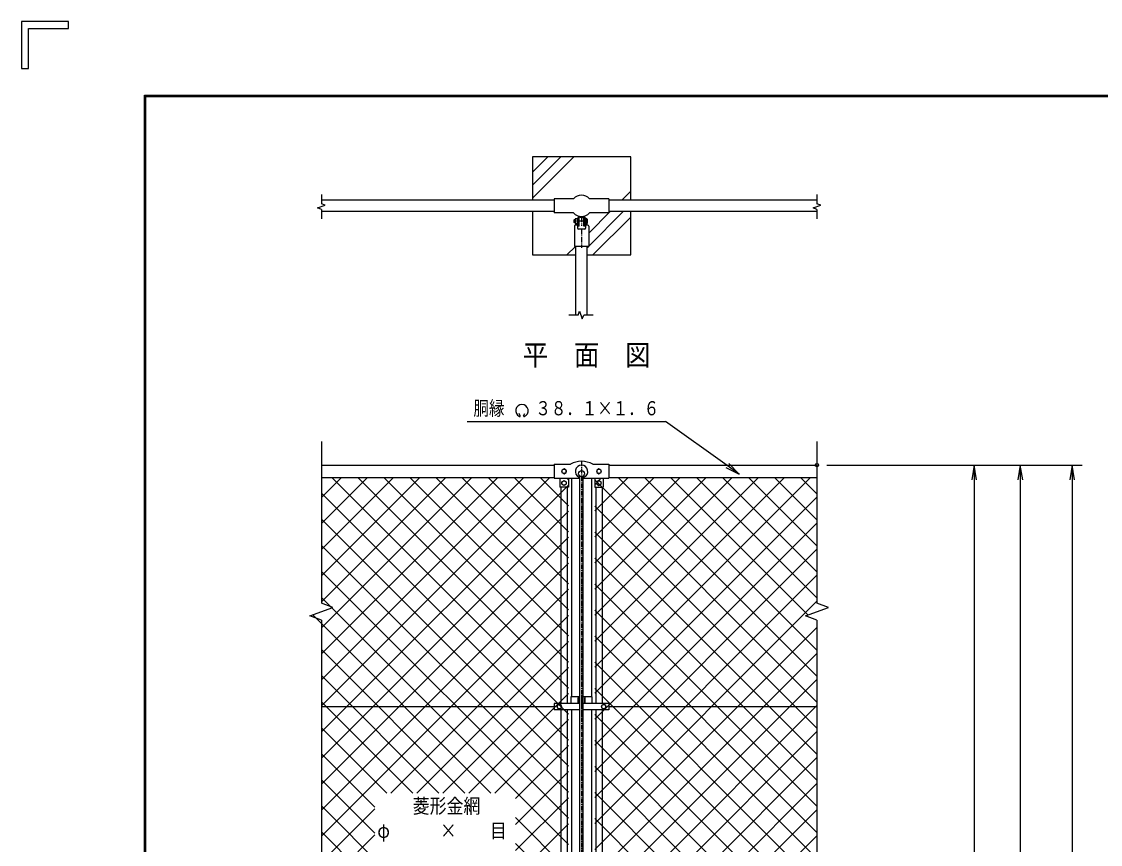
# Model space of a CAD drawing. Units: millimetres, scale not verified. Extents: x -4425 to 4425, y -3150 to 3150.
# Drawn here: x -4425 to -1131, y 637 to 3150 of the extents above; entities that cross this region are included whole.
import ezdxf
from ezdxf.enums import TextEntityAlignment as Align

# ---------------------------------------------------------------- set-up
doc = ezdxf.new("R2010")
doc.units = ezdxf.units.MM
doc.header["$LTSCALE"] = 20
doc.header["$PDMODE"] = 32
doc.header["$PDSIZE"] = 10
doc.linetypes.add('USER2', pattern=[1.125, 0.75, -0.125, 0.125, -0.125])
doc.linetypes.add('USER4', pattern=[2, 1.25, -0.25, 0.25, -0.25])
for name, color, linetype, lineweight in [('0-0_EXTCNT-L', 1, 'Continuous', 25), ('0-1_1', 7, 'Continuous', 25), ('0-2_0', 7, 'Continuous', 25), ('0-3_CENTLN-L', 2, 'USER2', 25), ('0-4_13', 7, 'Continuous', 25), ('0-7_WAKU', 7, 'Continuous', 25), ('0-8_DIMENS-D', 2, 'Continuous', 25)]:
    doc.layers.add(name, color=color, linetype=linetype, lineweight=lineweight)
doc.layers.add('0-6_DEFPOINTS', color=7, linetype='Continuous')
doc.styles.add('ＭＳ ゴシック', font='')
doc.styles.get('ＭＳ ゴシック').set_extended_font_data('MS Gothic')

# ---------------------------------------------------------------- blocks, each defined once
blk = doc.blocks.new('DARROWS')
at = {"layer": '0-2_0', "color": 2}
blk.add_line((0, 0), (-19.982, 0), dxfattribs=at)
blk.add_lwpolyline([(-20, -3.333), (0, 0), (-20, 3.333)], dxfattribs=at)

msp = doc.modelspace()

# ---------------------------------------------------------------- linework, layer by layer
at = {"layer": '0-0_EXTCNT-L'}
for q in [(-1187.37, 1795.68), (-1346.04, 1795.68), (-1486.56, 1795.68)]:
    msp.add_line((-1966.83, 1795.68), q, dxfattribs=at)
at = {"layer": '0-0_EXTCNT-L', "color": 2}
for p, q in [((-1516.56, 1750.68), (-1516.56, -1109.32)), ((-1376.04, 1750.68), (-1376.04, -1159.32)), ((-1217.37, 1750.68), (-1217.37, -1509.32))]:
    msp.add_line(p, q, dxfattribs=at)
at = {"layer": '0-1_1'}
for p, q in [((-2565.41, 2604.63), (-2565.41, 2737.13)), ((-2798.66, 2604.63), (-3509.59, 2604.63)), ((-2740.11, 2608.63), (-2798.66, 2608.63)), ((-2798.66, 2608.63), (-2798.66, 2565.63)), ((-2632.16, 2608.63), (-2690.7, 2608.63)), ((-2632.16, 2608.63), (-2632.16, 2565.63)), ((-1996.83, 2604.63), (-2632.16, 2604.63)), ((-2798.66, 2569.63), (-3509.59, 2569.63)), ((-2865.41, 2569.63), (-2865.41, 2437.13)), ((-1996.83, 2569.63), (-2632.16, 2569.63)), ((-2565.41, 2437.13), (-2565.41, 2569.63)), ((-2740.11, 2565.63), (-2798.66, 2565.63)), ((-2632.16, 2565.63), (-2690.7, 2565.63)), ((-2732.91, 2253.45), (-2732.91, 2463.29)), ((-2697.91, 2253.45), (-2697.91, 2463.29)), ((-2865.41, 2437.13), (-2732.91, 2437.13)), ((-2697.91, 2437.13), (-2565.41, 2437.13)), ((-3509.59, 1795.68), (-2798.65, 1795.68)), ((-2632.16, 1795.68), (-1996.83, 1795.68)), ((-3509.59, 1757.68), (-2798.65, 1757.68)), ((-2781.66, 1755.19), (-2781.66, 1728.19)), ((-2755.66, 1755.19), (-2755.66, 1728.19)), ((-2745.66, 1755.19), (-2745.66, 1087.3)), ((-2720.41, -1120.43), (-2720.41, 1761.8)), ((-2710.41, -1120.43), (-2710.41, 1761.8)), ((-2685.16, 1755.19), (-2685.16, 1087.3)), ((-2675.16, 1755.19), (-2675.16, 1728.19)), ((-2649.16, 1755.19), (-2649.16, 1728.19)), ((-2632.16, 1757.68), (-1996.83, 1757.68)), ((-2755.66, 1728.19), (-2781.66, 1728.19)), ((-2675.16, 1728.19), (-2649.16, 1728.19)), ((-2798.65, 1057.68), (-3509.59, 1057.68)), ((-1996.83, 1057.68), (-2632.16, 1057.68)), ((-2745.66, 1047.69), (-2745.66, 330.68)), ((-2685.16, 1047.69), (-2685.16, 330.68))]:
    msp.add_line(p, q, dxfattribs=at)
at = {"layer": '0-1_1', "color": 4}
for p, q in [((-3509.58, 2622.28), (-3509.59, 2593.62)), ((-1996.83, 2622.28), (-1996.83, 2593.62)), ((-3509.58, 2576.52), (-3521.33, 2580.8)), ((-3509.59, 2576.52), (-3509.58, 2547.87)), ((-1996.83, 2576.52), (-2008.57, 2580.8)), ((-1996.83, 2576.52), (-1996.83, 2547.87)), ((-2726.02, 2253.45), (-2754.67, 2253.45)), ((-2726.02, 2253.45), (-2721.74, 2265.2)), ((-2680.26, 2253.45), (-2708.91, 2253.45)), ((-2902.55, 1946.34), (-2905.61, 1952.9)), ((-2892.48, 1946.33), (-2888.86, 1952.6)), ((-3509.59, 1867.57), (-3509.59, 1373.68)), ((-1996.83, 1867.57), (-1996.83, 1373.68)), ((-3474.35, 1360.86), (-3509.59, 1373.68)), ((-1961.59, 1360.86), (-1996.83, 1373.68)), ((-3509.59, 1322.38), (-3509.59, -203.66)), ((-1996.83, 1322.38), (-1996.83, -203.66))]:
    msp.add_line(p, q, dxfattribs=at)
at = {"layer": '0-1_1'}
msp.add_lwpolyline([(-2565.41, 2737.13), (-2865.41, 2737.13), (-2865.41, 2604.63)], dxfattribs=at)
at = {"layer": '0-1_1', "color": 4}
for points in [[(-3521.33, 2580.8), (-3497.84, 2589.35), (-3509.58, 2593.62)], [(-2008.57, 2580.8), (-1985.08, 2589.35), (-1996.83, 2593.62)], [(-2721.74, 2265.2), (-2713.19, 2241.71), (-2708.91, 2253.45)], [(-3509.59, 1322.38), (-3544.82, 1335.2), (-3474.35, 1360.86)], [(-1996.83, 1322.38), (-2032.07, 1335.2), (-1961.59, 1360.86)]]:
    msp.add_lwpolyline(points, dxfattribs=at)
at = {"layer": '0-1_1'}
for points in [[(-2768.66, 1748.19), (-2762.16, 1744.44), (-2762.16, 1736.93), (-2768.66, 1733.18), (-2775.16, 1736.93), (-2775.16, 1744.44)], [(-2662.16, 1748.19), (-2668.66, 1744.44), (-2668.66, 1736.93), (-2662.16, 1733.18), (-2655.66, 1736.93), (-2655.66, 1744.44)]]:
    msp.add_lwpolyline(points, close=True, dxfattribs=at)
for centre, radius in [((-2768.66, 1740.69), 6.5), ((-2715.41, 1769.29), 9), ((-2715.41, 1769.29), 9), ((-2662.16, 1740.69), 6.5)]:
    msp.add_circle(centre, radius, dxfattribs=at)
for centre, radius, start, end in [((-2715.41, 2587.13), 32.75, 41.03163, 138.9689), ((-2715.41, 2587.13), 32.75, 221.03284, 318.96777), ((-2715.39, 1776.15), 19, 292.92938, 245.65717), ((-2722.39, 1760.68), 2, 245.55466, 10.65671), ((-2708.39, 1760.67), 2, 169.34322, 276.63275)]:
    msp.add_arc(centre, radius, start, end, dxfattribs=at)
at = {"layer": '0-1_1', "color": 4}
for centre, radius, start, end in [((-2897.51, 1961.44), 19, 292.92895, 245.65759), ((-2904.51, 1945.97), 2, 245.55066, 10.6575), ((-2890.51, 1945.96), 2, 169.34241, 276.63708)]:
    msp.add_arc(centre, radius, start, end, dxfattribs=at)
at = {"layer": '0-2_0'}
for p, q in [((-2737.95, 2544.27), (-2738.61, 2543.61)), ((-2738.61, 2543.61), (-2738.61, 2536.93)), ((-2735.31, 2543.61), (-2738.61, 2543.61)), ((-2738.61, 2536.93), (-2737.95, 2536.27)), ((-2735.31, 2536.93), (-2738.61, 2536.93)), ((-2735.31, 2544.27), (-2737.95, 2544.27)), ((-2737.95, 2544.27), (-2737.95, 2536.27)), ((-2735.31, 2546.18), (-2735.31, 2534.42)), ((-2728.81, 2547.77), (-2734.51, 2547.77)), ((-2728.81, 2548.77), (-2728.81, 2531.77)), ((-2727.21, 2548.77), (-2728.81, 2548.77)), ((-2727.21, 2550.79), (-2727.21, 2528.79)), ((-2724.91, 2550.79), (-2727.21, 2550.79)), ((-2724.91, 2550.79), (-2724.91, 2528.79)), ((-2703.61, 2550.79), (-2705.91, 2550.79)), ((-2705.91, 2550.79), (-2705.91, 2528.79)), ((-2703.61, 2550.79), (-2703.61, 2528.79)), ((-2698.91, 2547.77), (-2703.61, 2547.77)), ((-2698.11, 2544.27), (-2703.61, 2544.27)), ((-2698.11, 2546.12), (-2698.11, 2534.42)), ((-2735.31, 2536.27), (-2737.95, 2536.27)), ((-2737.41, 2525.09), (-2737.41, 2463.29)), ((-2728.81, 2532.77), (-2734.51, 2532.77)), ((-2727.91, 2528.09), (-2734.41, 2528.09)), ((-2727.21, 2531.77), (-2728.81, 2531.77)), ((-2727.91, 2525.79), (-2727.91, 2518.79)), ((-2705.91, 2515.79), (-2724.91, 2515.79)), ((-2698.11, 2536.27), (-2703.61, 2536.27)), ((-2698.91, 2532.77), (-2703.61, 2532.77)), ((-2696.41, 2528.09), (-2702.91, 2528.09)), ((-2702.91, 2525.79), (-2702.91, 2518.79)), ((-2693.41, 2525.09), (-2693.41, 2463.29)), ((-2693.41, 2463.29), (-2737.41, 2463.29)), ((-3509.59, 1059.96), (-2811.86, 1757.68)), ((-3509.59, 1139.51), (-2891.41, 1757.68)), ((-3509.59, 1219.06), (-2970.96, 1757.68)), ((-3509.59, 1298.6), (-3050.51, 1757.68)), ((-3509.59, 1378.15), (-3130.06, 1757.68)), ((-3509.59, 1457.7), (-3209.6, 1757.68)), ((-3509.59, 1537.25), (-3289.15, 1757.68)), ((-3509.59, 1616.8), (-3368.7, 1757.68)), ((-3509.59, 1696.35), (-3448.25, 1757.68)), ((-2755.66, 1035.06), (-3478.29, 1757.68)), ((-2755.66, 1114.61), (-3398.74, 1757.68)), ((-2755.66, 1194.16), (-3319.19, 1757.68)), ((-2755.66, 1273.71), (-3239.64, 1757.68)), ((-2755.66, 1353.26), (-3160.09, 1757.68)), ((-2755.66, 1432.81), (-3080.54, 1757.68)), ((-2755.66, 1512.35), (-3000.99, 1757.68)), ((-2755.66, 1591.9), (-2921.44, 1757.68)), ((-2755.66, 1671.45), (-2841.89, 1757.68)), ((-2755.66, 1751), (-2759.84, 1755.19)), ((-2675.16, 1098.89), (-2016.36, 1757.68)), ((-2675.16, 1178.44), (-2095.91, 1757.68)), ((-2675.16, 1257.98), (-2175.46, 1757.68)), ((-2675.16, 1337.53), (-2255.01, 1757.68)), ((-2675.16, 1417.08), (-2334.56, 1757.68)), ((-2675.16, 1496.63), (-2414.11, 1757.68)), ((-2675.16, 1576.18), (-2493.66, 1757.68)), ((-2675.16, 1655.73), (-2573.21, 1757.68)), ((-2675.16, 1735.28), (-2655.26, 1755.19)), ((-1996.83, 1071.72), (-2675.16, 1750.05)), ((-1996.83, 1151.27), (-2603.24, 1757.68)), ((-1996.83, 1230.82), (-2523.69, 1757.68)), ((-2024.44, 1337.98), (-2444.14, 1757.68)), ((-1996.83, 1389.92), (-2364.59, 1757.68)), ((-1996.83, 1469.47), (-2285.05, 1757.68)), ((-1996.83, 1549.02), (-2205.5, 1757.68)), ((-1996.83, 1628.57), (-2125.95, 1757.68)), ((-1996.83, 1708.11), (-2046.4, 1757.68)), ((-3509.59, 980.41), (-2755.66, 1734.33)), ((-2755.66, 955.51), (-3509.59, 1709.43)), ((-2675.16, 1019.34), (-1996.83, 1697.67)), ((-3509.59, 900.86), (-2755.66, 1654.78)), ((-1996.83, 992.17), (-2675.16, 1670.5)), ((-2755.66, 875.96), (-3509.59, 1629.88)), ((-2675.16, 939.79), (-1996.83, 1618.12)), ((-1996.83, 912.62), (-2675.16, 1590.95)), ((-3509.59, 821.31), (-2755.66, 1575.23)), ((-2755.66, 796.41), (-3509.59, 1550.33)), ((-2675.16, 860.24), (-1996.83, 1538.57)), ((-3509.59, 741.76), (-2755.66, 1495.68)), ((-1996.83, 833.07), (-2675.16, 1511.4)), ((-2755.66, 716.86), (-3509.59, 1470.78)), ((-2675.16, 780.69), (-1996.83, 1459.02)), ((-1996.83, 753.52), (-2675.16, 1431.85)), ((-3509.59, 662.21), (-2755.66, 1416.13)), ((-2755.66, 637.31), (-3509.59, 1391.23)), ((-2675.16, 701.14), (-1996.83, 1379.47)), ((-1996.83, 673.97), (-2675.16, 1352.31)), ((-2992.01, 794.11), (-3536.23, 1338.33)), ((-3298.13, 794.11), (-2755.66, 1336.58)), ((-2675.16, 621.59), (-1996.83, 1299.92)), ((-3218.58, 794.11), (-2755.66, 1257.03)), ((-1996.83, 594.42), (-2675.16, 1272.76)), ((-3071.56, 794.11), (-3509.59, 1232.14)), ((-2675.16, 542.04), (-1996.83, 1220.37)), ((-1996.83, 514.87), (-2675.16, 1193.21)), ((-3139.03, 794.11), (-2755.66, 1177.48)), ((-3151.11, 794.11), (-3509.59, 1152.59)), ((-2675.16, 462.49), (-1996.83, 1140.82)), ((-3059.49, 794.11), (-2755.66, 1097.94)), ((-1996.83, 435.32), (-2675.16, 1113.66)), ((-3230.66, 794.11), (-3509.59, 1073.04)), ((-2675.16, 382.94), (-1996.83, 1061.27)), ((-1996.83, 355.77), (-2675.16, 1034.11)), ((-3310.21, 794.11), (-3509.59, 993.49)), ((-2979.94, 794.11), (-2755.66, 1018.39)), ((-2675.16, 303.39), (-1996.83, 981.72)), ((-2916.97, 777.52), (-2755.66, 938.84)), ((-1996.83, 276.22), (-2675.16, 954.56)), ((-3346.72, 751.08), (-3509.59, 913.94)), ((-2675.16, 223.84), (-1996.83, 902.18)), ((-2916.97, 697.97), (-2755.66, 859.29)), ((-1996.83, 196.67), (-2675.16, 875.01)), ((-3346.72, 671.53), (-3509.59, 834.39)), ((-2675.16, 144.29), (-1996.83, 822.63)), ((-1996.83, 117.12), (-2675.16, 795.46)), ((-2916.97, 618.42), (-2755.66, 779.74)), ((-2755.66, 0.91), (-3509.59, 754.84)), ((-3509.59, 582.66), (-3346.72, 745.52)), ((-2675.16, 64.74), (-1996.83, 743.08)), ((-3509.59, -53.74), (-2755.66, 700.19)), ((-2755.66, 557.76), (-2916.97, 719.07)), ((-1996.83, 37.57), (-2675.16, 715.91)), ((-2755.66, -78.64), (-3509.59, 675.29)), ((-3509.59, 503.11), (-3346.72, 665.97)), ((-2675.16, -14.81), (-1996.83, 663.53)), ((-2755.66, 478.21), (-2916.97, 639.52))]:
    msp.add_line(p, q, dxfattribs=at)
at = {"layer": '0-2_0', "color": 4, "linetype": 'USER2'}
for p, q in [((-2699.76, 2540.29), (-2730.58, 2540.29)), ((-2715.41, 2553.27), (-2715.41, 2526.08)), ((-2715.41, 2514.29), (-2715.41, 2458.62))]:
    msp.add_line(p, q, dxfattribs=at)
at = {"layer": '0-2_0', "color": 2, "linetype": 'USER4'}
for p, q in [((-2720.91, 2540.29), (-2726.21, 2540.29)), ((-2704.61, 2540.29), (-2709.91, 2540.29))]:
    msp.add_line(p, q, dxfattribs=at)
at = {"layer": '0-2_0', "color": 2}
for p, q in [((-2724.71, 2525.09), (-2724.71, 2552.59)), ((-2722.41, 2525.09), (-2722.41, 2552.59)), ((-2715.47, 2550.69), (-2722.15, 2552.78)), ((-2715.47, 2553.1), (-2721.52, 2555)), ((-2715.35, 2553.1), (-2709.3, 2555)), ((-2715.35, 2550.69), (-2708.67, 2552.78)), ((-2708.41, 2525.09), (-2708.41, 2552.59)), ((-2706.11, 2525.09), (-2706.11, 2552.59)), ((-2722.41, 2525.09), (-2724.71, 2525.09)), ((-2706.11, 2525.09), (-2708.41, 2525.09)), ((-3064.75, 1928.19), (-2458.58, 1928.19)), ((-2270.32, 1794.16), (-2458.58, 1928.19))]:
    msp.add_line(p, q, dxfattribs=at)
at = {"layer": '0-2_0'}
for centre, radius, start, end in [((-2733.01, 2546.02), 2.3, 130.58225, 229.41775), ((-2724.91, 2540.27), 10.4, 157.38014, 202.61986), ((-2700.42, 2546.02), 2.31, 310.75793, 49.24207), ((-2708.51, 2540.27), 10.4, 337.38014, 22.61986), ((-2734.41, 2525.09), 3, 90, 180), ((-2733, 2534.52), 2.31, 130.74749, 229.25251), ((-2727.91, 2528.79), 3, 270, 0), ((-2727.91, 2528.79), 0.7, 270, 0), ((-2724.91, 2518.79), 3, 180, 270), ((-2702.91, 2528.79), 3, 180, 270), ((-2705.91, 2518.79), 3, 270, 0), ((-2702.91, 2528.79), 0.7, 180, 270), ((-2700.42, 2534.52), 2.31, 310.7516, 49.2484), ((-2696.41, 2525.09), 3, 0, 90)]:
    msp.add_arc(centre, radius, start, end, dxfattribs=at)
at = {"layer": '0-2_0', "color": 2}
for centre, radius, start, end in [((-2722.21, 2552.59), 2.5, 74.0546, 180), ((-2722.21, 2552.59), 0.2, 72.62034, 180), ((-2708.61, 2552.59), 2.5, 0, 105.9454), ((-2708.61, 2552.59), 0.2, 0, 107.37966)]:
    msp.add_arc(centre, radius, start, end, dxfattribs=at)
at = {"layer": '0-3_CENTLN-L'}
for p, q in [((-2715.41, 1807.18), (-2715.41, 1022.68)), ((-2715.41, 1092.69), (-2715.41, 285.68))]:
    msp.add_line(p, q, dxfattribs=at)
at = {"layer": '0-4_13'}
for p, q in [((-2798.65, 1798.18), (-2749.41, 1798.18)), ((-2798.65, 1798.18), (-2798.65, 1755.19)), ((-2681.41, 1798.18), (-2632.16, 1798.18)), ((-2632.16, 1798.18), (-2632.16, 1755.19)), ((-2798.65, 1755.19), (-2720.41, 1755.19)), ((-2710.41, 1755.19), (-2632.16, 1755.19)), ((-2778.15, 1728.19), (-2778.16, 1067.68)), ((-2759.16, 1728.19), (-2759.16, 1067.68)), ((-2671.66, 1728.19), (-2671.66, 1067.68)), ((-2652.66, 1728.19), (-2652.67, 1067.68)), ((-2747.63, 1087.3), (-2747.63, 1067.68)), ((-2720.41, 1087.3), (-2747.63, 1087.3)), ((-2725.22, 1087.3), (-2725.22, 1067.68)), ((-2715.41, 1087.3), (-2715.41, 1067.68)), ((-2683.18, 1087.3), (-2710.41, 1087.3)), ((-2705.6, 1087.3), (-2705.6, 1067.68)), ((-2683.18, 1067.68), (-2683.18, 1087.3)), ((-2798.65, 1067.68), (-2798.65, 1047.69)), ((-2720.41, 1067.68), (-2798.65, 1067.68)), ((-2720.41, 1067.68), (-2747.63, 1067.68)), ((-2725.22, 1070.14), (-2725.22, 1084.85)), ((-2632.16, 1067.68), (-2710.41, 1067.68)), ((-2683.18, 1067.68), (-2710.41, 1067.68)), ((-2705.6, 1070.14), (-2705.6, 1084.85)), ((-2641.16, 1061.44), (-2647.66, 1065.19)), ((-2641.16, 1053.93), (-2641.16, 1061.44)), ((-2632.16, 1067.68), (-2632.16, 1047.69)), ((-2720.41, 1047.69), (-2798.65, 1047.69)), ((-2778.15, 1047.69), (-2778.15, 330.68)), ((-2759.16, 1047.69), (-2759.16, 330.68)), ((-2632.16, 1047.69), (-2710.41, 1047.69)), ((-2671.66, 1047.69), (-2671.66, 330.68)), ((-2652.67, 1047.69), (-2652.68, 330.68))]:
    msp.add_line(p, q, dxfattribs=at)
for points in [[(-2768.66, 1784.19), (-2775.16, 1780.44), (-2775.16, 1772.93), (-2768.66, 1769.18), (-2762.16, 1772.93), (-2762.16, 1780.44)], [(-2662.16, 1784.19), (-2668.66, 1780.44), (-2668.66, 1772.93), (-2662.16, 1769.18), (-2655.66, 1772.93), (-2655.66, 1780.44)], [(-2783.16, 1065.19), (-2789.65, 1061.44), (-2789.65, 1053.93), (-2783.16, 1050.18), (-2776.66, 1053.93), (-2776.66, 1061.44)]]:
    msp.add_lwpolyline(points, close=True, dxfattribs=at)
msp.add_lwpolyline([(-2647.66, 1065.19), (-2654.16, 1061.44), (-2654.16, 1053.93), (-2647.66, 1050.18), (-2641.16, 1053.93)], dxfattribs=at)
for centre in [(-2768.66, 1776.68), (-2662.16, 1776.68), (-2783.16, 1057.69), (-2647.66, 1057.69)]:
    msp.add_circle(centre, 6.5, dxfattribs=at)
msp.add_arc((-2715.41, 1738.47), 68.72, 60.347, 119.65305, dxfattribs=at)
at = {"layer": '0-6_DEFPOINTS'}
msp.add_point((-1996.83, 1795.68), dxfattribs=at)
at = {"layer": '0-7_WAKU'}
for p, q in [((-4281.86, 3150), (-4425.11, 3150)), ((-4403.62, 3006.75), (-4403.62, 3128.51)), ((-4048.11, 2923), (4197.89, 2923)), ((-4048.11, -2923), (-4048.11, 2923))]:
    msp.add_line(p, q, dxfattribs=at)
for points in [[(-4425.11, 3150), (-4425.11, 3006.75), (-4403.62, 3006.75)], [(-4403.62, 3128.51), (-4281.86, 3128.51), (-4281.86, 3150)], [(-4046.11, -2921), (-4046.11, 2921), (4195.89, 2921)]]:
    msp.add_lwpolyline(points, dxfattribs=at)
msp.add_lwpolyline([(-4050.11, 2925), (4199.89, 2925), (4199.89, -2925), (-4050.11, -2925)], close=True, dxfattribs=at)
at = {"layer": '0-8_DIMENS-D'}
for p, q in [((-2865.41, 2610.56), (-2738.84, 2737.13)), ((-2865.41, 2650.16), (-2778.44, 2737.13)), ((-2865.41, 2689.76), (-2818.04, 2737.13)), ((-2592.74, 2604.63), (-2565.41, 2631.96)), ((-2693.41, 2503.96), (-2627.74, 2569.63)), ((-2693.41, 2464.36), (-2588.14, 2569.63)), ((-2680.69, 2437.13), (-2565.41, 2552.41)), ((-2760.24, 2437.13), (-2734.08, 2463.29)), ((-2697.91, 2459.86), (-2694.48, 2463.29))]:
    msp.add_line(p, q, dxfattribs=at)

# ---------------------------------------------------------------- block references
at = {"layer": '0-0_EXTCNT-L', "xscale": 2.25, "yscale": 2.25, "rotation": 90}
for p in [(-1516.56, 1795.68), (-1376.04, 1795.68), (-1217.37, 1795.68)]:
    msp.add_blockref('DARROWS', p, dxfattribs=at)
at = {"layer": '0-2_0', "xscale": 2.25, "yscale": 2.25, "rotation": 324.55111}
msp.add_blockref('DARROWS', (-2233.66, 1768.06), dxfattribs=at)

# ---------------------------------------------------------------- texts
at = {"layer": '0-1_1', "color": 4, "style": 'ＭＳ ゴシック'}
for s, height, width, p in [('平\u3000面\u3000図', 63.64, 0.9, (-2895.06, 2080.74)), ('胴縁\u3000\u3000３８．１×１．６', 43.3, 0.8, (-3045.3, 1934.57)), ('菱形金網', 44.57, 0.85, (-3230.89, 718.91)), ('φ\u3000\u3000\u3000×\u3000\u3000目', 43.92, 0.85, (-3338.89, 644.04))]:
    msp.add_text(s, height=height, dxfattribs=dict(at, width=width)).set_placement(p, align=Align.BOTTOM_LEFT)

doc.saveas('drawing.dxf')
